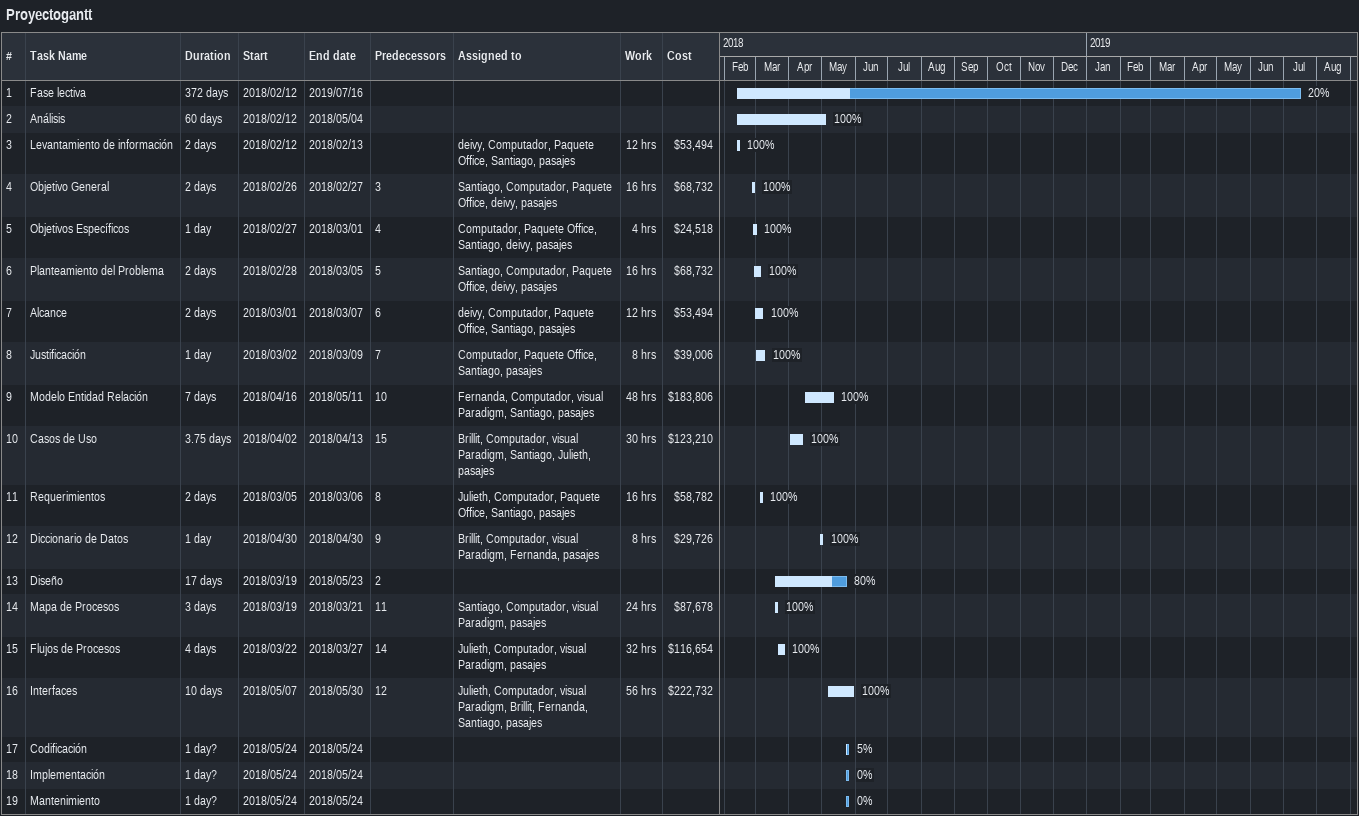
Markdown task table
Proyectogantt

| ID | Task | Duration | Start | Finish | Predecessors | Resources | % complete | Work (h) | Cost ($) |
|---|---|---|---|---|---|---|---|---|---|
| 1 | Fase lectiva | 372d | 2018-02-12 | 2019-07-16 |  |  | 20 |  |  |
| 2 | Análisis | 60d | 2018-02-12 | 2018-05-04 |  |  | 100 |  |  |
| 3 | Levantamiento de información | 2d | 2018-02-12 | 2018-02-13 |  | deivy, Computador, Paquete Office, Santiago, pasajes | 100 | 12 | 53494 |
| 4 | Objetivo General | 2d | 2018-02-26 | 2018-02-27 | 3 | Santiago, Computador, Paquete Office, deivy, pasajes | 100 | 16 | 68732 |
| 5 | Objetivos Específicos | 1d | 2018-02-27 | 2018-03-01 | 4 | Computador, Paquete Office, Santiago, deivy, pasajes | 100 | 4 | 24518 |
| 6 | Planteamiento del Problema | 2d | 2018-02-28 | 2018-03-05 | 5 | Santiago, Computador, Paquete Office, deivy, pasajes | 100 | 16 | 68732 |
| 7 | Alcance | 2d | 2018-03-01 | 2018-03-07 | 6 | deivy, Computador, Paquete Office, Santiago, pasajes | 100 | 12 | 53494 |
| 8 | Justificación | 1d | 2018-03-02 | 2018-03-09 | 7 | Computador, Paquete Office, Santiago, pasajes | 100 | 8 | 39006 |
| 9 | Modelo Entidad Relación | 7d | 2018-04-16 | 2018-05-11 | 10 | Fernanda, Computador, visual Paradigm, Santiago, pasajes | 100 | 48 | 183806 |
| 10 | Casos de Uso | 3.75d | 2018-04-02 | 2018-04-13 | 15 | Brillit, Computador, visual Paradigm, Santiago, Julieth, pasajes | 100 | 30 | 123210 |
| 11 | Requerimientos | 2d | 2018-03-05 | 2018-03-06 | 8 | Julieth, Computador, Paquete Office, Santiago, pasajes | 100 | 16 | 58782 |
| 12 | Diccionario de Datos | 1d | 2018-04-30 | 2018-04-30 | 9 | Brillit, Computador, visual Paradigm, Fernanda, pasajes | 100 | 8 | 29726 |
| 13 | Diseño | 17d | 2018-03-19 | 2018-05-23 | 2 |  | 80 |  |  |
| 14 | Mapa de Procesos | 3d | 2018-03-19 | 2018-03-21 | 11 | Santiago, Computador, visual Paradigm, pasajes | 100 | 24 | 87678 |
| 15 | Flujos de Procesos | 4d | 2018-03-22 | 2018-03-27 | 14 | Julieth, Computador, visual Paradigm, pasajes | 100 | 32 | 116654 |
| 16 | Interfaces | 10d | 2018-05-07 | 2018-05-30 | 12 | Julieth, Computador, visual Paradigm, Brillit, Fernanda, Santiago, pasajes | 100 | 56 | 222732 |
| 17 | Codificación | 1d? | 2018-05-24 | 2018-05-24 |  |  | 5 |  |  |
| 18 | Implementación | 1d? | 2018-05-24 | 2018-05-24 |  |  | 0 |  |  |
| 19 | Mantenimiento | 1d? | 2018-05-24 | 2018-05-24 |  |  | 0 |  |  |
